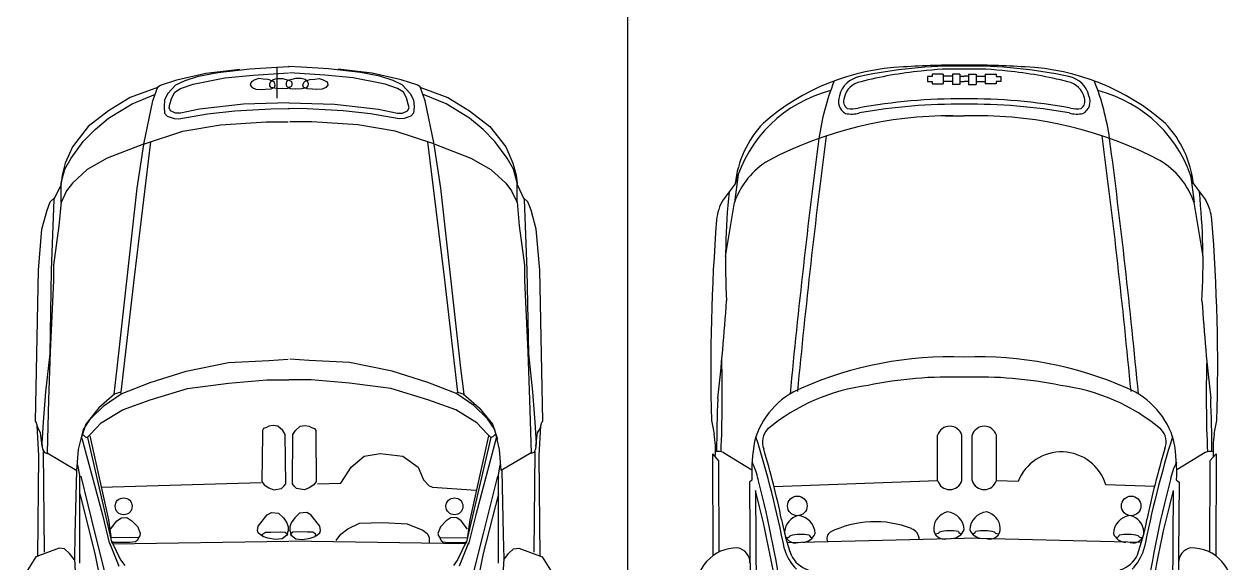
# Model space of a CAD drawing. Header units: inches. Extents: x 478327 to 492265, y -26791 to -22136.
# Drawn here: x 481064.3 to 481244.1, y -22482.3 to -22402 of the extents above; entities that cross this region are included whole.
import ezdxf

# ---------------------------------------------------------------- set-up
doc = ezdxf.new("R2010")
doc.units = ezdxf.units.IN
doc.header["$MEASUREMENT"] = 0
for name, color, linetype in [('ceco.net 92', 9, 'Continuous'), ('ceco.net 93', 161, 'Continuous'), ('Parking', 7, 'Continuous')]:
    doc.layers.add(name, color=color, linetype=linetype)

msp = doc.modelspace()

# ---------------------------------------------------------------- linework, layer by layer
at = {"layer": 'ceco.net 92', "linetype": 'ByBlock', "ltscale": 0.4}
for p, q in [((481198.933, -22409.817), (481198.933, -22410.562)), ((481199.62, -22409.817), (481198.933, -22409.817)), ((481201.273, -22409.444), (481199.62, -22409.444)), ((481199.62, -22409.444), (481199.62, -22409.817)), ((481201.273, -22409.444), (481201.273, -22410.9)), ((481202.644, -22409.77), (481201.273, -22409.77)), ((481202.644, -22409.454), (481202.644, -22411.004)), ((481203.754, -22409.454), (481202.644, -22409.454)), ((481203.754, -22409.454), (481203.754, -22411.004)), ((481203.754, -22409.77), (481204.399, -22409.77)), ((481205.044, -22409.77), (481204.399, -22409.77)), ((481205.044, -22409.454), (481205.044, -22411.004)), ((481205.044, -22409.454), (481206.155, -22409.454)), ((481206.155, -22409.454), (481206.155, -22411.004)), ((481206.155, -22409.77), (481207.525, -22409.77)), ((481207.525, -22409.444), (481207.525, -22410.9)), ((481207.525, -22409.444), (481209.178, -22409.444)), ((481209.178, -22409.444), (481209.178, -22409.817)), ((481209.178, -22409.817), (481209.865, -22409.817)), ((481209.865, -22409.817), (481209.865, -22410.562)), ((481198.933, -22410.562), (481199.62, -22410.562)), ((481199.62, -22410.562), (481199.62, -22410.9)), ((481199.62, -22410.9), (481201.273, -22410.9)), ((481202.644, -22410.576), (481201.273, -22410.576)), ((481203.754, -22411.004), (481202.644, -22411.004)), ((481203.754, -22410.576), (481204.399, -22410.576)), ((481205.044, -22410.576), (481204.399, -22410.576)), ((481205.044, -22411.004), (481206.155, -22411.004)), ((481206.155, -22410.576), (481207.525, -22410.576)), ((481209.178, -22410.9), (481207.525, -22410.9)), ((481209.178, -22410.562), (481209.178, -22410.9)), ((481209.865, -22410.562), (481209.178, -22410.562)), ((481201.538, -22415.684), (481204.399, -22415.684)), ((481207.261, -22415.684), (481204.399, -22415.684)), ((481170.689, -22424.432), (481170.143, -22428.58)), ((481238.109, -22424.432), (481238.656, -22428.58)), ((481170.249, -22425.797), (481168.455, -22428.194)), ((481238.549, -22425.797), (481240.344, -22428.194)), ((481168.812, -22436.644), (481170.143, -22428.58)), ((481239.987, -22436.644), (481238.656, -22428.58)), ((481200.425, -22470.086), (481200.425, -22463.305)), ((481204.037, -22470.086), (481204.037, -22463.305)), ((481205.579, -22470.086), (481205.579, -22463.305)), ((481209.191, -22470.086), (481209.191, -22463.305)), ((481168.497, -22465.904), (481172.733, -22468.458)), ((481240.302, -22465.904), (481236.065, -22468.458)), ((481166.85, -22466.061), (481166.917, -22481.307)), ((481166.85, -22466.061), (481167.77, -22467.113)), ((481167.77, -22467.113), (481167.83, -22480.745)), ((481241.028, -22467.113), (481240.968, -22480.745)), ((481241.948, -22466.061), (481241.028, -22467.113)), ((481241.948, -22466.061), (481241.881, -22481.307)), ((481172.756, -22470.028), (481172.385, -22470.322)), ((481172.385, -22470.322), (481172.595, -22501.421)), ((481176.043, -22470.951), (481200.425, -22470.086)), ((481212.422, -22470.23), (481209.182, -22470.115)), ((481232.755, -22470.951), (481225.491, -22470.693)), ((481236.042, -22470.028), (481236.414, -22470.322)), ((481236.414, -22470.322), (481236.203, -22501.421)), ((481173.269, -22471.566), (481173.48, -22503.886)), ((481235.529, -22471.566), (481235.319, -22503.886)), ((481177.996, -22479.322), (481204.399, -22478.672)), ((481230.803, -22479.322), (481204.399, -22478.672))]:
    msp.add_line(p, q, dxfattribs=at)
for centre in [(481179.518, -22473.848), (481229.281, -22473.848)]:
    msp.add_circle(centre, 1.46, dxfattribs=at)
for centre, radius, start, end in [((481196.806, -22442.235), 33.879, 92.4796, 131.35327), ((481203.007, -22473.457), 65.183, 88.77659, 102.56313), ((481203.792, -22536.19), 128.081, 89.72847, 93.78382), ((481205.006, -22536.19), 128.081, 86.21618, 90.27153), ((481205.791, -22473.457), 65.183, 77.43687, 91.22341), ((481211.993, -22442.235), 33.879, 48.64673, 87.5204), ((481189.482, -22413.547), 3.769, 99.96676, 167.01626), ((481203.079, -22464.312), 55.531, 95.28816, 104.72496), ((481203.033, -22448.849), 40.153, 88.04987, 97.25596), ((481205.766, -22448.849), 40.153, 82.74404, 91.95013), ((481205.719, -22464.312), 55.531, 75.27504, 84.71184), ((481219.317, -22413.547), 3.769, 12.98374, 80.03324), ((481189.425, -22431.228), 19.93, 104.3742, 164.18679), ((481219.102, -22424.149), 36.72, 158.30416, 172.00152), ((481189.544, -22413.669), 3.119, 100.71169, 167.73656), ((481219.254, -22413.669), 3.119, 12.26344, 79.28831), ((481189.697, -22424.149), 36.72, 7.99848, 21.69584), ((481219.373, -22431.228), 19.93, 15.81321, 75.6258), ((481187.693, -22413.528), 2.058, 156.30234, 241.26096), ((481187.81, -22413.488), 1.399, 159.89023, 233.0209), ((481203.532, -22495.978), 82.822, 89.40002, 100.40783), ((481205.266, -22495.978), 82.822, 79.59217, 90.59998), ((481220.988, -22413.488), 1.399, 306.9791, 20.10977), ((481221.105, -22413.528), 2.058, 298.73904, 23.69766), ((481187.565, -22410.985), 4.431, 258.79287, 285.67403), ((481187.512, -22409.798), 4.838, 263.5513, 282.62933), ((481203.725, -22499.585), 85.651, 89.54888, 100.06112), ((481205.074, -22499.585), 85.651, 79.93888, 90.45112), ((481221.234, -22410.985), 4.431, 254.32597, 281.20713), ((481221.286, -22409.798), 4.838, 257.37067, 276.4487), ((481185.633, -22427.47), 15.475, 136.4256, 173.79256), ((481202.107, -22473.213), 57.531, 89.43345, 117.80542), ((481206.692, -22473.213), 57.531, 62.19458, 90.56655), ((481223.165, -22427.47), 15.475, 6.20744, 43.5744), ((482231.882, -22556.725), 1058.14, 172.523428, 174.600957), ((482232.984, -22556.344), 1058.14, 172.523428, 174.600957), ((480175.814, -22556.344), 1058.14, 5.399043, 7.476572), ((480176.916, -22556.725), 1058.14, 5.399043, 7.476572), ((481181.229, -22432.437), 11.737, 120.50826, 160.81849), ((481227.57, -22432.437), 11.737, 19.18151, 59.49174), ((481174.878, -22431.936), 7.434, 149.7763, 174.33779), ((481271.279, -22437.542), 102.471, 174.09287, 183.20803), ((481137.519, -22437.542), 102.471, 356.79197, 5.90713), ((481233.92, -22431.936), 7.434, 5.66221, 30.2237), ((481450.689, -22453.297), 284.069, 175.53909, 181.57287), ((480958.109, -22453.297), 284.069, 358.42713, 4.46091), ((480839.352, -22421.063), 330.364, 353.61381, 356.14461), ((481569.446, -22421.063), 330.364, 183.85539, 186.38619), ((480983.326, -22457.566), 185.002, 357.45827, 1.67409), ((481202.16, -22505.927), 54.298, 87.63692, 113.94068), ((481206.638, -22505.927), 54.298, 66.05932, 92.36308), ((481425.472, -22457.566), 185.002, 178.32591, 182.54173), ((481202.281, -22514.466), 59.834, 87.97159, 101.78575), ((481206.517, -22514.466), 59.834, 78.21425, 92.02841), ((481184.727, -22467.401), 12.016, 112.51126, 164.73573), ((481193.602, -22484.496), 28.821, 97.05856, 129.984), ((481215.197, -22484.496), 28.821, 50.016, 82.94144), ((481224.071, -22467.401), 12.016, 15.26427, 67.48874), ((481345.494, -22465.84), 178.01, 177.41413, 179.97238), ((481063.304, -22465.84), 178.01, 0.02762, 2.58587), ((481288.74, -22437.988), 124.182, 190.72367, 191.68304), ((481202.231, -22463.852), 1.887, 16.85135, 163.14865), ((481207.385, -22463.852), 1.887, 16.85135, 163.14865), ((481120.058, -22437.988), 124.182, 348.31696, 349.27633), ((481151.99, -22465.499), 15.324, 356.06626, 8.87925), ((481013.602, -22512.921), 167.214, 11.24139, 17.18186), ((481177.097, -22464.336), 2.786, 136.32819, 201.50715), ((481395.196, -22512.921), 167.214, 162.81814, 168.75861), ((481231.701, -22464.336), 2.786, 338.49285, 43.67181), ((481256.808, -22465.499), 15.324, 171.12075, 183.93374), ((481167.78, -22467.253), 1.528, 62.03713, 107.86676), ((481199.308, -22468.859), 26.578, 169.98688, 182.52086), ((481055.789, -22501.009), 123.953, 11.6969, 16.71528), ((481218.877, -22472.72), 6.918, 17.03297, 158.90203), ((481353.009, -22501.009), 123.953, 163.28472, 168.3031), ((481209.49, -22468.859), 26.578, 357.47914, 10.01312), ((481241.018, -22467.253), 1.528, 72.13324, 117.96287), ((481164.478, -22471.674), 9.356, 10.85656, 27.54557), ((481244.32, -22471.674), 9.356, 152.45443, 169.14344), ((481015.606, -22511.365), 163.406, 7.74933, 14.69584), ((481202.231, -22469.539), 1.887, 196.85135, 343.14865), ((481207.385, -22469.539), 1.887, 196.85135, 343.14865), ((481393.192, -22511.365), 163.406, 165.30416, 172.25067), ((481015.209, -22513.02), 163.406, 7.74933, 14.69584), ((481393.59, -22513.02), 163.406, 165.30416, 172.25067), ((481202.5, -22477.327), 2.662, 103.566, 176.06124), ((481201.598, -22477.529), 2.803, 2.33397, 84.31552), ((481208.018, -22477.529), 2.803, 95.68448, 177.66603), ((481207.116, -22477.327), 2.662, 3.93876, 76.434), ((481212.618, -22469.184), 36.076, 190.69598, 199.37457), ((481180.273, -22477.885), 2.662, 103.566, 176.06124), ((481179.371, -22478.087), 2.803, 2.33397, 84.31552), ((481191.07, -22491.112), 14.906, 68.4751, 116.54958), ((481229.427, -22478.087), 2.803, 95.68448, 177.66603), ((481228.525, -22477.885), 2.662, 3.93876, 76.434), ((481196.181, -22469.184), 36.076, 340.62543, 349.30402), ((481179.174, -22477.807), 1.559, 176.15072, 287.79768), ((481178.026, -22478.063), 0.5, 239.57496, 329.66978), ((481180.066, -22484.334), 6.23, 78.53199, 104.96572), ((481180.203, -22477.141), 2.138, 273.16578, 337.08533), ((481181.725, -22478.125), 0.432, 193.85421, 281.64436), ((481185.006, -22478.683), 1.085, 123.51315, 207.84224), ((481195.891, -22478.937), 1.81, 2.62462, 69.05197), ((481201.401, -22477.249), 1.559, 176.15072, 287.79768), ((481200.254, -22477.505), 0.5, 239.57496, 329.66978), ((481202.294, -22483.776), 6.23, 78.53199, 104.96572), ((481202.43, -22476.583), 2.138, 273.16578, 337.08533), ((481203.952, -22477.567), 0.432, 193.85421, 281.64436), ((481207.186, -22476.583), 2.138, 202.91467, 266.83422), ((481205.664, -22477.567), 0.432, 258.35564, 346.14579), ((481207.323, -22483.776), 6.23, 75.03428, 101.46801), ((481208.216, -22477.249), 1.559, 252.20232, 3.84928), ((481209.363, -22477.505), 0.5, 210.33022, 300.42504), ((481228.595, -22477.141), 2.138, 202.91467, 266.83422), ((481227.074, -22478.125), 0.432, 258.35564, 346.14579), ((481228.732, -22484.334), 6.23, 75.03428, 101.46801), ((481229.625, -22477.807), 1.559, 252.20232, 3.84928), ((481230.772, -22478.063), 0.5, 210.33022, 300.42504), ((481170.561, -22486.206), 6.105, 89.48489, 138.31483), ((481170.21, -22482.307), 2.243, 358.947, 79.59389), ((481184.699, -22478.133), 7.422, 197.16859, 224.16366), ((481224.099, -22478.133), 7.422, 315.83634, 342.83141), ((481238.588, -22482.307), 2.243, 100.40611, 181.053), ((481238.238, -22486.206), 6.105, 41.68517, 90.51511), ((481169.467, -22485.479), 4.808, 136.1162, 195.23106), ((481182.357, -22479.407), 4.156, 204.81622, 253.11659), ((481226.441, -22479.407), 4.156, 286.88341, 335.18378), ((481239.332, -22485.479), 4.808, 344.76894, 43.8838)]:
    msp.add_arc(centre, radius, start, end, dxfattribs=at)
at = {"layer": 'ceco.net 93'}
for p, q in [((481097.89, -22408.68), (481101.916, -22408.396)), ((481101.916, -22408.396), (481103.843, -22408.339)), ((481101.916, -22408.396), (481101.916, -22413.05)), ((481105.598, -22408.396), (481103.67, -22408.339)), ((481109.624, -22408.68), (481105.598, -22408.396)), ((481087.039, -22410.306), (481091.356, -22409.337)), ((481088.251, -22410.383), (481090.235, -22409.758)), ((481089.442, -22410.95), (481094.204, -22409.985)), ((481090.235, -22409.758), (481093.127, -22409.19)), ((481091.356, -22409.337), (481096.417, -22408.741)), ((481093.127, -22409.19), (481097.89, -22408.68)), ((481094.204, -22409.985), (481098.4, -22409.588)), ((481098.4, -22409.588), (481103.673, -22409.247)), ((481099.27, -22410.127), (481098.657, -22410.318)), ((481099.921, -22410.203), (481099.27, -22410.127)), ((481100.648, -22410.28), (481099.921, -22410.203)), ((481101.375, -22410.28), (481101.95, -22410.088)), ((481101.95, -22410.088), (481102.792, -22410.127)), ((481102.792, -22410.127), (481103.328, -22410.242)), ((481109.113, -22409.588), (481103.84, -22409.247)), ((481104.722, -22410.127), (481104.186, -22410.242)), ((481105.564, -22410.088), (481104.722, -22410.127)), ((481106.138, -22410.28), (481105.564, -22410.088)), ((481106.866, -22410.28), (481107.593, -22410.203)), ((481107.593, -22410.203), (481108.244, -22410.127)), ((481108.244, -22410.127), (481108.856, -22410.318)), ((481113.309, -22409.985), (481109.113, -22409.588)), ((481114.387, -22409.19), (481109.624, -22408.68)), ((481116.158, -22409.337), (481111.097, -22408.741)), ((481118.072, -22410.95), (481113.309, -22409.985)), ((481117.278, -22409.758), (481114.387, -22409.19)), ((481120.475, -22410.306), (481116.158, -22409.337)), ((481119.263, -22410.383), (481117.278, -22409.758)), ((481084.272, -22411.413), (481080.092, -22412.965)), ((481083.466, -22413.436), (481084.21, -22411.349)), ((481084.21, -22411.349), (481084.583, -22411.126)), ((481084.583, -22411.126), (481087.039, -22410.306)), ((481086.89, -22411.064), (481085.699, -22412.369)), ((481086.72, -22412.142), (481087.57, -22411.575)), ((481086.89, -22411.064), (481088.251, -22410.383)), ((481087.57, -22411.575), (481089.442, -22410.95)), ((481098.045, -22410.778), (481097.968, -22411.123)), ((481097.968, -22411.123), (481098.274, -22411.468)), ((481098.198, -22410.548), (481098.045, -22410.778)), ((481098.657, -22410.318), (481098.198, -22410.548)), ((481098.274, -22411.468), (481098.81, -22411.698)), ((481098.81, -22411.698), (481099.614, -22411.737)), ((481099.614, -22411.737), (481100.265, -22411.698)), ((481100.265, -22411.698), (481101.069, -22411.66)), ((481101.337, -22410.51), (481100.648, -22410.28)), ((481100.878, -22410.893), (481101.031, -22410.548)), ((481100.916, -22411.2), (481100.878, -22410.893)), ((481101.107, -22411.468), (481100.916, -22411.2)), ((481101.031, -22410.548), (481101.375, -22410.28)), ((481101.069, -22411.66), (481101.643, -22411.392)), ((481101.835, -22411.583), (481101.107, -22411.468)), ((481101.567, -22410.702), (481101.337, -22410.51)), ((481101.682, -22411.123), (481101.567, -22410.702)), ((481101.605, -22411.392), (481101.682, -22411.123)), ((481102.792, -22411.66), (481101.835, -22411.583)), ((481103.175, -22411.66), (481102.792, -22411.622)), ((481103.558, -22411.622), (481103.175, -22411.66)), ((481103.328, -22410.242), (481103.787, -22410.357)), ((481103.382, -22410.548), (481103.343, -22410.817)), ((481103.343, -22410.817), (481103.343, -22411.085)), ((481103.343, -22411.085), (481103.42, -22411.277)), ((481103.726, -22410.357), (481103.382, -22410.548)), ((481103.42, -22411.277), (481103.726, -22411.468)), ((481103.787, -22411.468), (481103.558, -22411.622)), ((481104.186, -22410.242), (481103.726, -22410.357)), ((481103.726, -22411.468), (481103.956, -22411.622)), ((481103.787, -22410.357), (481104.132, -22410.548)), ((481104.094, -22411.277), (481103.787, -22411.468)), ((481103.956, -22411.622), (481104.339, -22411.66)), ((481104.17, -22411.085), (481104.094, -22411.277)), ((481104.132, -22410.548), (481104.17, -22410.817)), ((481104.17, -22410.817), (481104.17, -22411.085)), ((481104.339, -22411.66), (481104.722, -22411.622)), ((481104.722, -22411.66), (481105.679, -22411.583)), ((481105.679, -22411.583), (481106.406, -22411.468)), ((481105.832, -22411.123), (481105.947, -22410.702)), ((481105.908, -22411.392), (481105.832, -22411.123)), ((481106.444, -22411.66), (481105.87, -22411.392)), ((481105.947, -22410.702), (481106.176, -22410.51)), ((481106.483, -22410.548), (481106.138, -22410.28)), ((481106.176, -22410.51), (481106.866, -22410.28)), ((481106.406, -22411.468), (481106.598, -22411.2)), ((481107.248, -22411.698), (481106.444, -22411.66)), ((481106.636, -22410.893), (481106.483, -22410.548)), ((481106.598, -22411.2), (481106.636, -22410.893)), ((481107.899, -22411.737), (481107.248, -22411.698)), ((481108.703, -22411.698), (481107.899, -22411.737)), ((481109.239, -22411.468), (481108.703, -22411.698)), ((481108.856, -22410.318), (481109.316, -22410.548)), ((481109.545, -22411.123), (481109.239, -22411.468)), ((481109.316, -22410.548), (481109.469, -22410.778)), ((481109.469, -22410.778), (481109.545, -22411.123)), ((481119.943, -22411.575), (481118.072, -22410.95)), ((481120.624, -22411.064), (481119.263, -22410.383)), ((481120.794, -22412.142), (481119.943, -22411.575)), ((481122.931, -22411.126), (481120.475, -22410.306)), ((481120.624, -22411.064), (481121.814, -22412.369)), ((481123.303, -22411.349), (481122.931, -22411.126)), ((481123.242, -22411.413), (481127.421, -22412.965)), ((481124.047, -22413.436), (481123.303, -22411.349)), ((481080.092, -22412.965), (481076.856, -22414.922)), ((481080.362, -22413.91), (481083.867, -22412.425)), ((481082.126, -22419.919), (481083.466, -22413.436)), ((481085.189, -22413.278), (481085.132, -22414.356)), ((481085.699, -22412.369), (481085.189, -22413.278)), ((481085.983, -22413.959), (481086.266, -22412.994)), ((481086.266, -22412.994), (481086.72, -22412.142)), ((481103.73, -22413.732), (481096.983, -22413.959)), ((481103.784, -22413.732), (481110.531, -22413.959)), ((481121.247, -22412.994), (481120.794, -22412.142)), ((481121.531, -22413.959), (481121.247, -22412.994)), ((481121.814, -22412.369), (481122.325, -22413.278)), ((481122.325, -22413.278), (481122.381, -22414.356)), ((481127.152, -22413.91), (481123.646, -22412.425)), ((481125.387, -22419.919), (481124.047, -22413.436)), ((481127.421, -22412.965), (481130.657, -22414.922)), ((481076.856, -22414.922), (481073.823, -22417.285)), ((481076.856, -22416.002), (481080.362, -22413.91)), ((481085.132, -22414.356), (481085.189, -22415.265)), ((481085.189, -22415.265), (481085.586, -22415.719)), ((481085.869, -22414.47), (481085.983, -22413.959)), ((481086.096, -22414.924), (481085.869, -22414.47)), ((481086.833, -22415.265), (481086.096, -22414.924)), ((481087.57, -22415.265), (481086.833, -22415.265)), ((481087.344, -22416.116), (481091.596, -22415.378)), ((481090.405, -22414.697), (481087.57, -22415.265)), ((481096.983, -22413.959), (481090.405, -22414.697)), ((481091.596, -22415.378), (481095.679, -22414.924)), ((481095.679, -22414.924), (481101.065, -22414.64)), ((481101.065, -22414.64), (481103.843, -22414.583)), ((481106.448, -22414.64), (481103.67, -22414.583)), ((481111.835, -22414.924), (481106.448, -22414.64)), ((481110.531, -22413.959), (481117.108, -22414.697)), ((481115.917, -22415.378), (481111.835, -22414.924)), ((481120.17, -22416.116), (481115.917, -22415.378)), ((481117.108, -22414.697), (481119.943, -22415.265)), ((481119.943, -22415.265), (481120.68, -22415.265)), ((481120.68, -22415.265), (481121.417, -22414.924)), ((481121.417, -22414.924), (481121.644, -22414.47)), ((481121.644, -22414.47), (481121.531, -22413.959)), ((481122.325, -22415.265), (481121.928, -22415.719)), ((481122.381, -22414.356), (481122.325, -22415.265)), ((481130.657, -22416.002), (481127.152, -22413.91)), ((481130.657, -22414.922), (481133.691, -22417.285)), ((481073.823, -22417.285), (481071.463, -22420.322)), ((481074.834, -22417.69), (481076.856, -22416.002)), ((481085.586, -22415.719), (481086.607, -22416.059)), ((481086.607, -22416.059), (481087.344, -22416.116)), ((481087.932, -22417.981), (481093.514, -22417.013)), ((481093.514, -22417.013), (481100.362, -22416.566)), ((481100.362, -22416.566), (481103.637, -22416.566)), ((481107.152, -22416.566), (481103.877, -22416.566)), ((481113.999, -22417.013), (481107.152, -22416.566)), ((481119.582, -22417.981), (481113.999, -22417.013)), ((481120.907, -22416.059), (481120.17, -22416.116)), ((481121.928, -22415.719), (481120.907, -22416.059)), ((481132.68, -22417.69), (481130.657, -22416.002)), ((481133.691, -22417.285), (481136.05, -22420.322)), ((481073.081, -22419.512), (481074.834, -22417.69)), ((481082.201, -22419.844), (481087.932, -22417.981)), ((481125.313, -22419.844), (481119.582, -22417.981)), ((481134.432, -22419.512), (481132.68, -22417.69)), ((481071.463, -22420.322), (481070.385, -22422.752)), ((481071.261, -22422.009), (481073.081, -22419.512)), ((481082.047, -22419.917), (481076.654, -22422.009)), ((481083.116, -22419.537), (481080.659, -22439.748)), ((481081.124, -22426.451), (481082.12, -22419.936)), ((481124.397, -22419.537), (481126.854, -22439.748)), ((481126.389, -22426.451), (481125.393, -22419.936)), ((481125.466, -22419.917), (481130.859, -22422.009)), ((481136.253, -22422.009), (481134.432, -22419.512)), ((481136.05, -22420.322), (481137.129, -22422.752)), ((481070.385, -22422.752), (481069.913, -22424.506)), ((481070.317, -22423.629), (481071.261, -22422.009)), ((481076.654, -22422.009), (481073.688, -22423.697)), ((481130.859, -22422.009), (481133.826, -22423.697)), ((481137.196, -22423.629), (481136.253, -22422.009)), ((481137.129, -22422.752), (481137.601, -22424.506)), ((481069.778, -22425.654), (481070.317, -22423.629)), ((481069.913, -22424.506), (481069.778, -22425.789)), ((481073.688, -22423.697), (481071.463, -22425.721)), ((481133.826, -22423.697), (481136.05, -22425.721)), ((481137.736, -22425.654), (481137.196, -22423.629)), ((481137.601, -22424.506), (481137.736, -22425.789)), ((481069.778, -22425.912), (481068.706, -22428.171)), ((481069.778, -22428.624), (481069.778, -22425.654)), ((481071.463, -22425.721), (481070.587, -22426.869)), ((481136.05, -22425.721), (481136.927, -22426.869)), ((481137.736, -22428.624), (481137.736, -22425.654)), ((481137.736, -22425.912), (481138.807, -22428.171)), ((481068.142, -22428.51), (481068.763, -22427.945)), ((481068.706, -22428.171), (481068.311, -22438.676)), ((481070.587, -22426.869), (481069.778, -22428.624)), ((481078.136, -22453.311), (481081.124, -22426.451)), ((481129.378, -22453.311), (481126.389, -22426.451)), ((481136.927, -22426.869), (481137.736, -22428.624)), ((481139.371, -22428.51), (481138.751, -22427.945)), ((481138.807, -22428.171), (481139.202, -22438.676)), ((481066.901, -22432.577), (481067.691, -22429.753)), ((481067.691, -22429.753), (481068.142, -22428.51)), ((481069.778, -22428.51), (481069.439, -22432.068)), ((481137.736, -22428.51), (481138.074, -22432.068)), ((481139.823, -22429.753), (481139.371, -22428.51)), ((481140.613, -22432.577), (481139.823, -22429.753)), ((481066.393, -22438.676), (481066.901, -22432.577)), ((481069.439, -22432.068), (481068.65, -22437.942)), ((481138.074, -22432.068), (481138.864, -22437.942)), ((481141.12, -22438.676), (481140.613, -22432.577)), ((481065.942, -22461.211), (481066.393, -22438.676)), ((481068.311, -22438.676), (481068.086, -22451.158)), ((481068.65, -22437.942), (481068.65, -22440.258)), ((481138.864, -22437.942), (481138.864, -22440.258)), ((481139.202, -22438.676), (481139.428, -22451.158)), ((481141.571, -22461.211), (481141.12, -22438.676)), ((481068.65, -22440.258), (481068.142, -22450.875)), ((481080.659, -22439.748), (481078.667, -22456.901)), ((481126.854, -22439.748), (481128.846, -22456.901)), ((481138.864, -22440.258), (481139.371, -22450.875)), ((481068.086, -22451.158), (481067.465, -22456.862)), ((481068.142, -22450.875), (481067.916, -22458.048)), ((481139.371, -22450.875), (481139.597, -22458.048)), ((481139.428, -22451.158), (481140.048, -22456.862)), ((481077.671, -22457.167), (481078.136, -22453.311)), ((481088.401, -22453.767), (481094.726, -22452.481)), ((481094.726, -22452.481), (481100.755, -22452.184)), ((481100.755, -22452.184), (481103.621, -22451.986)), ((481106.759, -22452.184), (481103.892, -22451.986)), ((481112.787, -22452.481), (481106.759, -22452.184)), ((481119.112, -22453.767), (481112.787, -22452.481)), ((481129.843, -22457.167), (481129.378, -22453.311)), ((481083.064, -22455.449), (481088.401, -22453.767)), ((481094.726, -22455.548), (481100.459, -22455.053)), ((481100.459, -22455.053), (481103.72, -22455.053)), ((481107.055, -22455.053), (481103.794, -22455.053)), ((481112.787, -22455.548), (481107.055, -22455.053)), ((481124.449, -22455.449), (481119.112, -22453.767)), ((481067.465, -22456.862), (481067.127, -22461.38)), ((481078.667, -22456.901), (481077.671, -22457.167)), ((481078.747, -22457.144), (481078.691, -22456.918)), ((481078.716, -22457.131), (481083.064, -22455.449)), ((481083.064, -22458.022), (481088.599, -22456.34)), ((481088.599, -22456.34), (481094.726, -22455.548)), ((481118.915, -22456.34), (481112.787, -22455.548)), ((481124.449, -22458.022), (481118.915, -22456.34)), ((481128.798, -22457.131), (481124.449, -22455.449)), ((481128.766, -22457.144), (481128.823, -22456.918)), ((481128.846, -22456.901), (481129.843, -22457.167)), ((481140.048, -22456.862), (481140.387, -22461.38)), ((481067.916, -22458.048), (481067.691, -22465.955)), ((481077.788, -22457.144), (481075.419, -22459.234)), ((481076.209, -22458.895), (481078.747, -22457.144)), ((481078.913, -22459.506), (481083.064, -22458.022)), ((481128.6, -22459.506), (481124.449, -22458.022)), ((481131.305, -22458.895), (481128.766, -22457.144)), ((481129.725, -22457.144), (481132.095, -22459.234)), ((481139.597, -22458.048), (481139.823, -22465.955)), ((481075.419, -22459.234), (481073.445, -22461.663)), ((481074.178, -22460.872), (481076.209, -22458.895)), ((481075.751, -22461.485), (481078.913, -22459.506)), ((481131.763, -22461.485), (481128.6, -22459.506)), ((481133.336, -22460.872), (481131.305, -22458.895)), ((481132.095, -22459.234), (481134.069, -22461.663)), ((481066.055, -22461.38), (481065.942, -22461.211)), ((481066.337, -22462.284), (481066.055, -22461.38)), ((481066.465, -22466.373), (481066.225, -22461.88)), ((481066.732, -22462.962), (481066.337, -22462.284)), ((481067.127, -22461.38), (481066.901, -22464.486)), ((481073.445, -22461.663), (481072.711, -22463.922)), ((481073.106, -22462.453), (481074.178, -22460.872)), ((481074.17, -22463.167), (481075.751, -22461.485)), ((481099.961, -22462.315), (481099.782, -22462.583)), ((481100.407, -22462.136), (481099.961, -22462.315)), ((481100.765, -22461.957), (481100.407, -22462.136)), ((481101.39, -22461.868), (481100.765, -22461.957)), ((481102.105, -22461.957), (481101.39, -22461.868)), ((481102.82, -22462.583), (481102.105, -22461.957)), ((481104.694, -22462.583), (481105.409, -22461.957)), ((481105.409, -22461.957), (481106.123, -22461.868)), ((481106.123, -22461.868), (481106.749, -22461.957)), ((481106.749, -22461.957), (481107.106, -22462.136)), ((481107.106, -22462.136), (481107.553, -22462.315)), ((481107.553, -22462.315), (481107.732, -22462.583)), ((481133.344, -22463.167), (481131.763, -22461.485)), ((481134.407, -22462.453), (481133.336, -22460.872)), ((481134.069, -22461.663), (481134.802, -22463.922)), ((481140.387, -22461.38), (481140.613, -22464.486)), ((481140.782, -22462.962), (481141.177, -22462.284)), ((481141.048, -22466.373), (481141.289, -22461.88)), ((481141.177, -22462.284), (481141.459, -22461.38)), ((481141.459, -22461.38), (481141.571, -22461.211)), ((481066.957, -22464.938), (481066.732, -22462.962)), ((481072.373, -22465.447), (481073.106, -22462.453)), ((481072.888, -22463.746), (481075.926, -22475.196)), ((481072.984, -22463.167), (481073.379, -22463.563)), ((481073.379, -22463.563), (481073.675, -22463.662)), ((481073.675, -22463.662), (481074.17, -22463.167)), ((481073.692, -22463.657), (481077.355, -22479.401)), ((481074.049, -22463.388), (481076.819, -22475.912)), ((481099.782, -22463.209), (481099.693, -22470.187)), ((481099.782, -22462.583), (481099.782, -22463.388)), ((481103.177, -22463.209), (481102.82, -22462.583)), ((481103.267, -22470.545), (481103.177, -22463.209)), ((481104.247, -22470.545), (481104.336, -22463.209)), ((481104.336, -22463.209), (481104.694, -22462.583)), ((481107.732, -22462.583), (481107.732, -22463.388)), ((481107.732, -22463.209), (481107.821, -22470.187)), ((481133.822, -22463.657), (481130.158, -22479.401)), ((481133.464, -22463.388), (481130.694, -22475.912)), ((481134.626, -22463.746), (481131.588, -22475.196)), ((481133.838, -22463.662), (481133.344, -22463.167)), ((481134.135, -22463.563), (481133.838, -22463.662)), ((481134.53, -22463.167), (481134.135, -22463.563)), ((481135.141, -22465.447), (481134.407, -22462.453)), ((481140.556, -22464.938), (481140.782, -22462.962)), ((481066.901, -22464.486), (481067.014, -22465.39)), ((481067.014, -22465.39), (481067.296, -22465.898)), ((481067.106, -22465.731), (481067.267, -22480.735)), ((481067.296, -22465.898), (481067.691, -22466.011)), ((481067.691, -22465.955), (481072.147, -22468.553)), ((481072.147, -22468.553), (481072.373, -22465.447)), ((481135.366, -22468.553), (481135.141, -22465.447)), ((481139.823, -22465.955), (481135.366, -22468.553)), ((481140.218, -22465.898), (481139.823, -22466.011)), ((481140.5, -22465.39), (481140.218, -22465.898)), ((481140.407, -22465.731), (481140.247, -22480.735)), ((481140.613, -22464.486), (481140.5, -22465.39)), ((481066.305, -22481.377), (481066.465, -22466.373)), ((481072.562, -22469.278), (481072.271, -22467.748)), ((481113.022, -22468.096), (481114.975, -22466.449)), ((481114.975, -22466.449), (481117.339, -22466.038)), ((481117.339, -22466.038), (481120.731, -22466.449)), ((481120.731, -22466.449), (481122.992, -22468.096)), ((481134.952, -22469.278), (481135.243, -22467.748)), ((481141.209, -22481.377), (481141.048, -22466.373)), ((481072.052, -22468.549), (481071.834, -22478.164)), ((481072.562, -22482.388), (481072.562, -22469.278)), ((481072.707, -22469.423), (481074.817, -22477.945)), ((481111.481, -22470.463), (481113.022, -22468.096)), ((481122.992, -22468.096), (481123.814, -22469.948)), ((481134.806, -22469.423), (481132.697, -22477.945)), ((481134.952, -22482.388), (481134.952, -22469.278)), ((481135.461, -22468.549), (481135.679, -22478.164)), ((481075.747, -22471.081), (481099.603, -22470.366)), ((481099.693, -22470.187), (481100.05, -22470.724)), ((481100.05, -22470.724), (481100.765, -22471.171)), ((481100.765, -22471.171), (481101.48, -22471.439)), ((481101.48, -22471.439), (481102.641, -22471.26)), ((481102.641, -22471.26), (481102.998, -22470.903)), ((481102.998, -22470.903), (481103.267, -22470.545)), ((481104.515, -22470.903), (481104.247, -22470.545)), ((481104.872, -22471.26), (481104.515, -22470.903)), ((481106.034, -22471.439), (481104.872, -22471.26)), ((481106.749, -22471.171), (481106.034, -22471.439)), ((481107.464, -22470.724), (481106.749, -22471.171)), ((481107.821, -22470.187), (481107.464, -22470.724)), ((481107.986, -22470.565), (481111.481, -22470.463)), ((481123.814, -22469.948), (481124.637, -22470.874)), ((481124.637, -22470.874), (481125.15, -22471.08)), ((481125.15, -22471.08), (481131.626, -22471.492)), ((481072.562, -22472.045), (481074.817, -22480.932)), ((481134.952, -22472.045), (481132.697, -22480.932)), ((481100.497, -22475.196), (481101.122, -22474.839)), ((481101.122, -22474.839), (481102.194, -22474.928)), ((481102.194, -22474.928), (481102.909, -22475.644)), ((481105.319, -22474.928), (481104.604, -22475.644)), ((481106.391, -22474.839), (481105.319, -22474.928)), ((481107.017, -22475.196), (481106.391, -22474.839)), ((481075.926, -22475.196), (481076.998, -22479.58)), ((481076.819, -22475.912), (481077.177, -22478.417)), ((481077.155, -22477.327), (481078.081, -22476.059)), ((481078.081, -22476.059), (481078.763, -22475.62)), ((481078.763, -22475.62), (481079.591, -22475.571)), ((481079.591, -22475.571), (481080.322, -22476.059)), ((481080.322, -22476.059), (481081.198, -22476.985)), ((481099.156, -22476.896), (481100.497, -22475.196)), ((481102.909, -22475.644), (481103.445, -22476.359)), ((481103.445, -22476.359), (481103.624, -22476.986)), ((481104.068, -22476.359), (481103.89, -22476.986)), ((481104.604, -22475.644), (481104.068, -22476.359)), ((481108.357, -22476.896), (481107.017, -22475.196)), ((481112.508, -22477.254), (481114.256, -22476.431)), ((481114.256, -22476.431), (481117.75, -22476.328)), ((481117.75, -22476.328), (481121.348, -22476.534)), ((481121.348, -22476.534), (481123.712, -22477.46)), ((481127.192, -22476.059), (481126.315, -22476.985)), ((481127.923, -22475.571), (481127.192, -22476.059)), ((481128.751, -22475.62), (481127.923, -22475.571)), ((481129.433, -22476.059), (481128.751, -22475.62)), ((481130.358, -22477.327), (481129.433, -22476.059)), ((481130.694, -22475.912), (481130.337, -22478.417)), ((481131.588, -22475.196), (481130.516, -22479.58)), ((481071.834, -22478.164), (481071.761, -22481.733)), ((481074.817, -22477.945), (481076.345, -22484.064)), ((481081.296, -22478.546), (481077.204, -22478.595)), ((481081.198, -22476.985), (481081.588, -22477.961)), ((481081.491, -22478.302), (481081.296, -22478.546)), ((481081.588, -22477.961), (481081.491, -22478.302)), ((481099.067, -22477.522), (481099.156, -22476.896)), ((481099.156, -22477.88), (481099.067, -22477.522)), ((481099.693, -22478.327), (481099.156, -22477.88)), ((481099.782, -22478.059), (481100.229, -22477.791)), ((481099.871, -22478.417), (481099.782, -22478.059)), ((481100.586, -22478.685), (481099.871, -22478.417)), ((481100.229, -22477.791), (481101.033, -22477.791)), ((481101.033, -22477.791), (481102.552, -22477.701)), ((481102.552, -22477.701), (481103.177, -22477.791)), ((481103.445, -22478.238), (481102.73, -22478.775)), ((481103.177, -22477.791), (481103.535, -22478.059)), ((481103.624, -22477.522), (481103.445, -22478.148)), ((481103.535, -22478.059), (481103.445, -22478.327)), ((481103.624, -22476.986), (481103.624, -22477.522)), ((481103.89, -22476.986), (481103.89, -22477.522)), ((481103.89, -22477.522), (481104.068, -22478.148)), ((481104.336, -22477.791), (481103.979, -22478.059)), ((481103.979, -22478.059), (481104.068, -22478.327)), ((481104.068, -22478.238), (481104.783, -22478.775)), ((481104.962, -22477.701), (481104.336, -22477.791)), ((481106.481, -22477.791), (481104.962, -22477.701)), ((481107.285, -22477.791), (481106.481, -22477.791)), ((481106.928, -22478.685), (481107.642, -22478.417)), ((481107.732, -22478.059), (481107.285, -22477.791)), ((481107.642, -22478.417), (481107.732, -22478.059)), ((481107.821, -22478.327), (481108.357, -22477.88)), ((481108.446, -22477.522), (481108.357, -22476.896)), ((481108.357, -22477.88), (481108.446, -22477.522)), ((481110.761, -22479.004), (481111.481, -22478.077)), ((481111.481, -22478.077), (481112.508, -22477.254)), ((481123.712, -22477.46), (481124.328, -22477.975)), ((481124.328, -22477.975), (481124.637, -22478.489)), ((481124.637, -22478.489), (481124.637, -22479.106)), ((481126.315, -22476.985), (481125.926, -22477.961)), ((481125.926, -22477.961), (481126.023, -22478.302)), ((481126.023, -22478.302), (481126.218, -22478.546)), ((481126.218, -22478.546), (481130.31, -22478.595)), ((481132.697, -22477.945), (481131.169, -22484.064)), ((481135.679, -22478.164), (481135.752, -22481.733)), ((481069.506, -22480.13), (481066.014, -22481.441)), ((481070.306, -22480.276), (481069.506, -22480.13)), ((481071.034, -22480.932), (481070.306, -22480.276)), ((481077, -22479.36), (481078.39, -22482.839)), ((481077.347, -22479.186), (481078.651, -22481.882)), ((481077.545, -22479.326), (481077.399, -22479.229)), ((481077.445, -22479.49), (481103.713, -22479.133)), ((481080.029, -22479.326), (481077.545, -22479.326)), ((481080.857, -22479.229), (481080.029, -22479.326)), ((481081.101, -22479.034), (481080.857, -22479.229)), ((481081.296, -22478.643), (481081.101, -22479.034)), ((481101.748, -22478.864), (481100.586, -22478.685)), ((481102.73, -22478.775), (481101.748, -22478.864)), ((481130.069, -22479.49), (481103.8, -22479.133)), ((481104.783, -22478.775), (481105.766, -22478.864)), ((481105.766, -22478.864), (481106.928, -22478.685)), ((481124.637, -22479.106), (481124.637, -22479.312)), ((481126.218, -22478.643), (481126.413, -22479.034)), ((481126.413, -22479.034), (481126.656, -22479.229)), ((481126.656, -22479.229), (481127.484, -22479.326)), ((481127.484, -22479.326), (481129.969, -22479.326)), ((481130.166, -22479.186), (481128.863, -22481.882)), ((481130.514, -22479.36), (481129.124, -22482.839)), ((481129.969, -22479.326), (481130.115, -22479.229)), ((481136.48, -22480.932), (481137.207, -22480.276)), ((481137.207, -22480.276), (481138.007, -22480.13)), ((481138.007, -22480.13), (481141.499, -22481.441)), ((481066.014, -22481.441), (481064.268, -22484.209)), ((481071.761, -22481.878), (481071.034, -22480.932)), ((481071.761, -22481.733), (481071.98, -22485.666)), ((481074.817, -22480.932), (481076.054, -22487.123)), ((481078.651, -22481.882), (481079.259, -22482.752)), ((481128.863, -22481.882), (481128.255, -22482.752)), ((481132.697, -22480.932), (481131.46, -22487.123)), ((481135.752, -22481.733), (481135.534, -22485.666)), ((481135.752, -22481.878), (481136.48, -22480.932)), ((481141.499, -22481.441), (481143.246, -22484.209))]:
    msp.add_line(p, q, dxfattribs=at)
for centre in [(481079.104, -22473.913), (481128.41, -22473.913)]:
    msp.add_circle(centre, 1.266, dxfattribs=at)
at = {"layer": 'Parking'}
msp.add_line((481154.247, -22588.688), (481154.247, -22395.888), dxfattribs=at)
msp.add_line((481154.247, -22588.688), (481154.247, -22395.888), dxfattribs=at)

doc.saveas('drawing.dxf')
